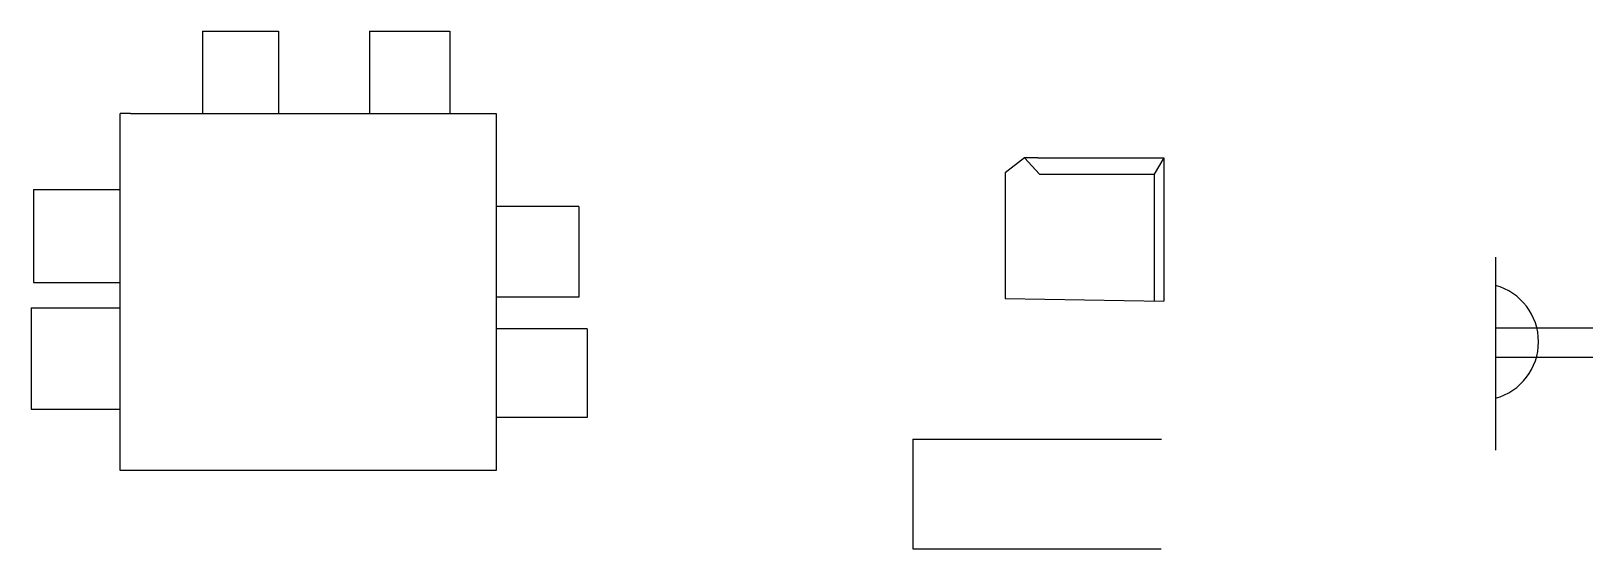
# Model space of a CAD drawing. Header units: inches. Extents: x 16.9 to 52.3, y 7.5 to 19.2.
import ezdxf

# ---------------------------------------------------------------- set-up
doc = ezdxf.new("R2010")
doc.units = ezdxf.units.IN
doc.header["$MEASUREMENT"] = 0

msp = doc.modelspace()

# ---------------------------------------------------------------- linework, layer by layer
for p, q in [((20.752, 19.227), (22.48, 19.227)), ((20.752, 19.227), (20.752, 17.357)), ((22.48, 19.227), (22.48, 17.357)), ((24.543, 19.227), (26.367, 19.227)), ((24.543, 19.227), (24.543, 17.357)), ((26.367, 19.227), (26.367, 17.357)), ((18.88, 9.258), (18.88, 17.357)), ((19.12, 17.357), (18.88, 17.357)), ((19.12, 17.357), (27.422, 17.357)), ((27.422, 17.357), (27.422, 9.258)), ((39.408, 16.351), (38.973, 16.01)), ((39.718, 16.351), (39.408, 16.351)), ((39.408, 16.351), (39.749, 15.979)), ((39.718, 16.351), (42.574, 16.351)), ((42.574, 16.351), (42.357, 15.979)), ((42.574, 16.351), (42.574, 13.096)), ((38.973, 16.01), (38.973, 13.158)), ((39.749, 15.979), (42.357, 15.979)), ((42.357, 15.979), (42.357, 13.099)), ((16.913, 15.632), (16.913, 13.523)), ((16.913, 15.632), (18.88, 15.632)), ((29.294, 15.249), (27.422, 15.249)), ((29.294, 15.249), (29.294, 13.188)), ((50.101, 14.101), (50.101, 9.718)), ((16.913, 13.523), (18.88, 13.523)), ((29.294, 13.188), (27.422, 13.188)), ((38.973, 13.158), (42.574, 13.096)), ((16.865, 12.948), (16.865, 10.648)), ((16.865, 12.948), (18.88, 12.948)), ((29.486, 12.469), (27.422, 12.469)), ((29.486, 12.469), (29.486, 10.456)), ((50.101, 12.493), (52.311, 12.493)), ((50.101, 11.831), (52.311, 11.831)), ((16.865, 10.648), (18.88, 10.648)), ((29.486, 10.456), (27.422, 10.456)), ((36.874, 9.97), (42.525, 9.97)), ((36.874, 9.97), (36.874, 7.48)), ((27.422, 9.258), (18.88, 9.258)), ((36.874, 7.48), (42.511, 7.48))]:
    msp.add_line(p, q)
msp.add_arc((49.754, 12.177), 1.326, 285.179, 74.821)

doc.saveas('drawing.dxf')
